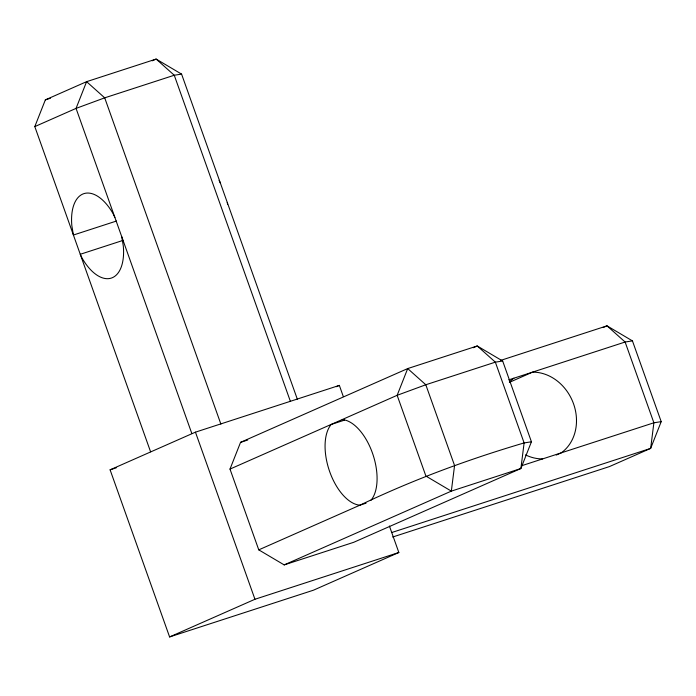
<?xml version="1.0" encoding="UTF-8"?>
<svg xmlns="http://www.w3.org/2000/svg" width="696" height="696" viewBox="0 0 696 696"><rect width="100%" height="100%" fill="white"/><g stroke="black" fill="none" stroke-linecap="round" stroke-linejoin="round"><path stroke-width="1.04" d="M150.597 451.817L34.8 126.602L45.344 99.876L86.6 81.667L156.148 59.064L181.578 74.107L297.375 399.321M230.002 469.087L240.555 442.351L407.699 368.575L477.247 345.973L502.669 361.015L531.431 441.786L520.886 468.521L353.733 542.297L284.185 564.9L258.764 549.857L230.002 469.087L397.146 395.311L425.804 384.757L495.352 362.155L502.669 361.015M500.702 360.389L607.016 325.841L632.438 340.883L661.2 421.654L650.656 448.389L609.4 466.598L392.64 537.034M152.224 60.796L156.148 59.064L174.261 75.246L290.423 401.47M34.8 126.602L76.055 108.393L104.704 97.84L174.261 75.246L181.578 74.107M389.412 526.011L398.843 552.502L313.496 590.182L169.598 636.936L110.099 469.826L195.446 432.155L339.344 385.393L343.328 396.607M336.359 386.706L339.344 385.393M473.289 347.722L477.247 345.973L495.352 362.155L524.114 442.926L520.886 468.521L451.339 491.124L284.185 564.9M603.084 327.572L607.016 325.841L625.121 342.023L653.883 422.794L650.656 448.389L391.57 532.579M509.672 382.235L532.518 372.142L625.121 342.023L632.438 340.883M258.764 549.857L359.919 505.174C412.867 479.866 467.834 459.508 524.114 442.926L531.431 441.786M556.287 455.045L561.254 452.852L653.883 422.794L661.2 421.654M169.598 636.936L254.954 599.265L398.843 552.502M45.344 99.876L50.46 98.214M116.432 221.05L73.411 235.03L71.836 225.626A44.396 23.238 72 0 1 84.242 193.531A44.396 23.238 72 0 1 113.109 213.715L114.884 217.448M123.296 240.311L80.266 254.292L82.041 258.025A44.396 23.238 72 0 0 110.908 278.209A44.396 23.238 72 0 0 123.314 246.114L121.748 236.71M110.099 469.826L116.258 467.825M240.555 442.351L247.715 440.029M344.503 420.132L331.183 424.464A44.396 23.238 72 0 0 329.739 471.801A44.396 23.238 72 0 0 359.919 505.174L366.07 503.173M508.733 379.877L532.518 372.142A44.396 37.775 66.2 0 1 573.548 403.837A44.396 37.775 66.2 0 1 561.254 452.852L521.965 465.624M219.075 180.36L220.406 183.152M220.876 424.073L104.704 97.84L86.6 81.667L76.055 108.393L191.852 433.608M195.446 432.155L254.954 599.265M227.27 202.423L227.618 204.511M342.223 419.584A44.396 23.238 72 0 1 372.412 452.957A44.396 23.238 72 0 1 370.968 500.293M542.636 458.908A44.396 37.775 66.2 0 1 525.515 454.88M509.35 382.121A44.396 37.775 66.2 0 1 513.9 378.198M454.566 465.52L451.339 491.124L425.909 476.073L397.146 395.311L407.699 368.575L425.804 384.757L454.566 465.52"/></g></svg>
